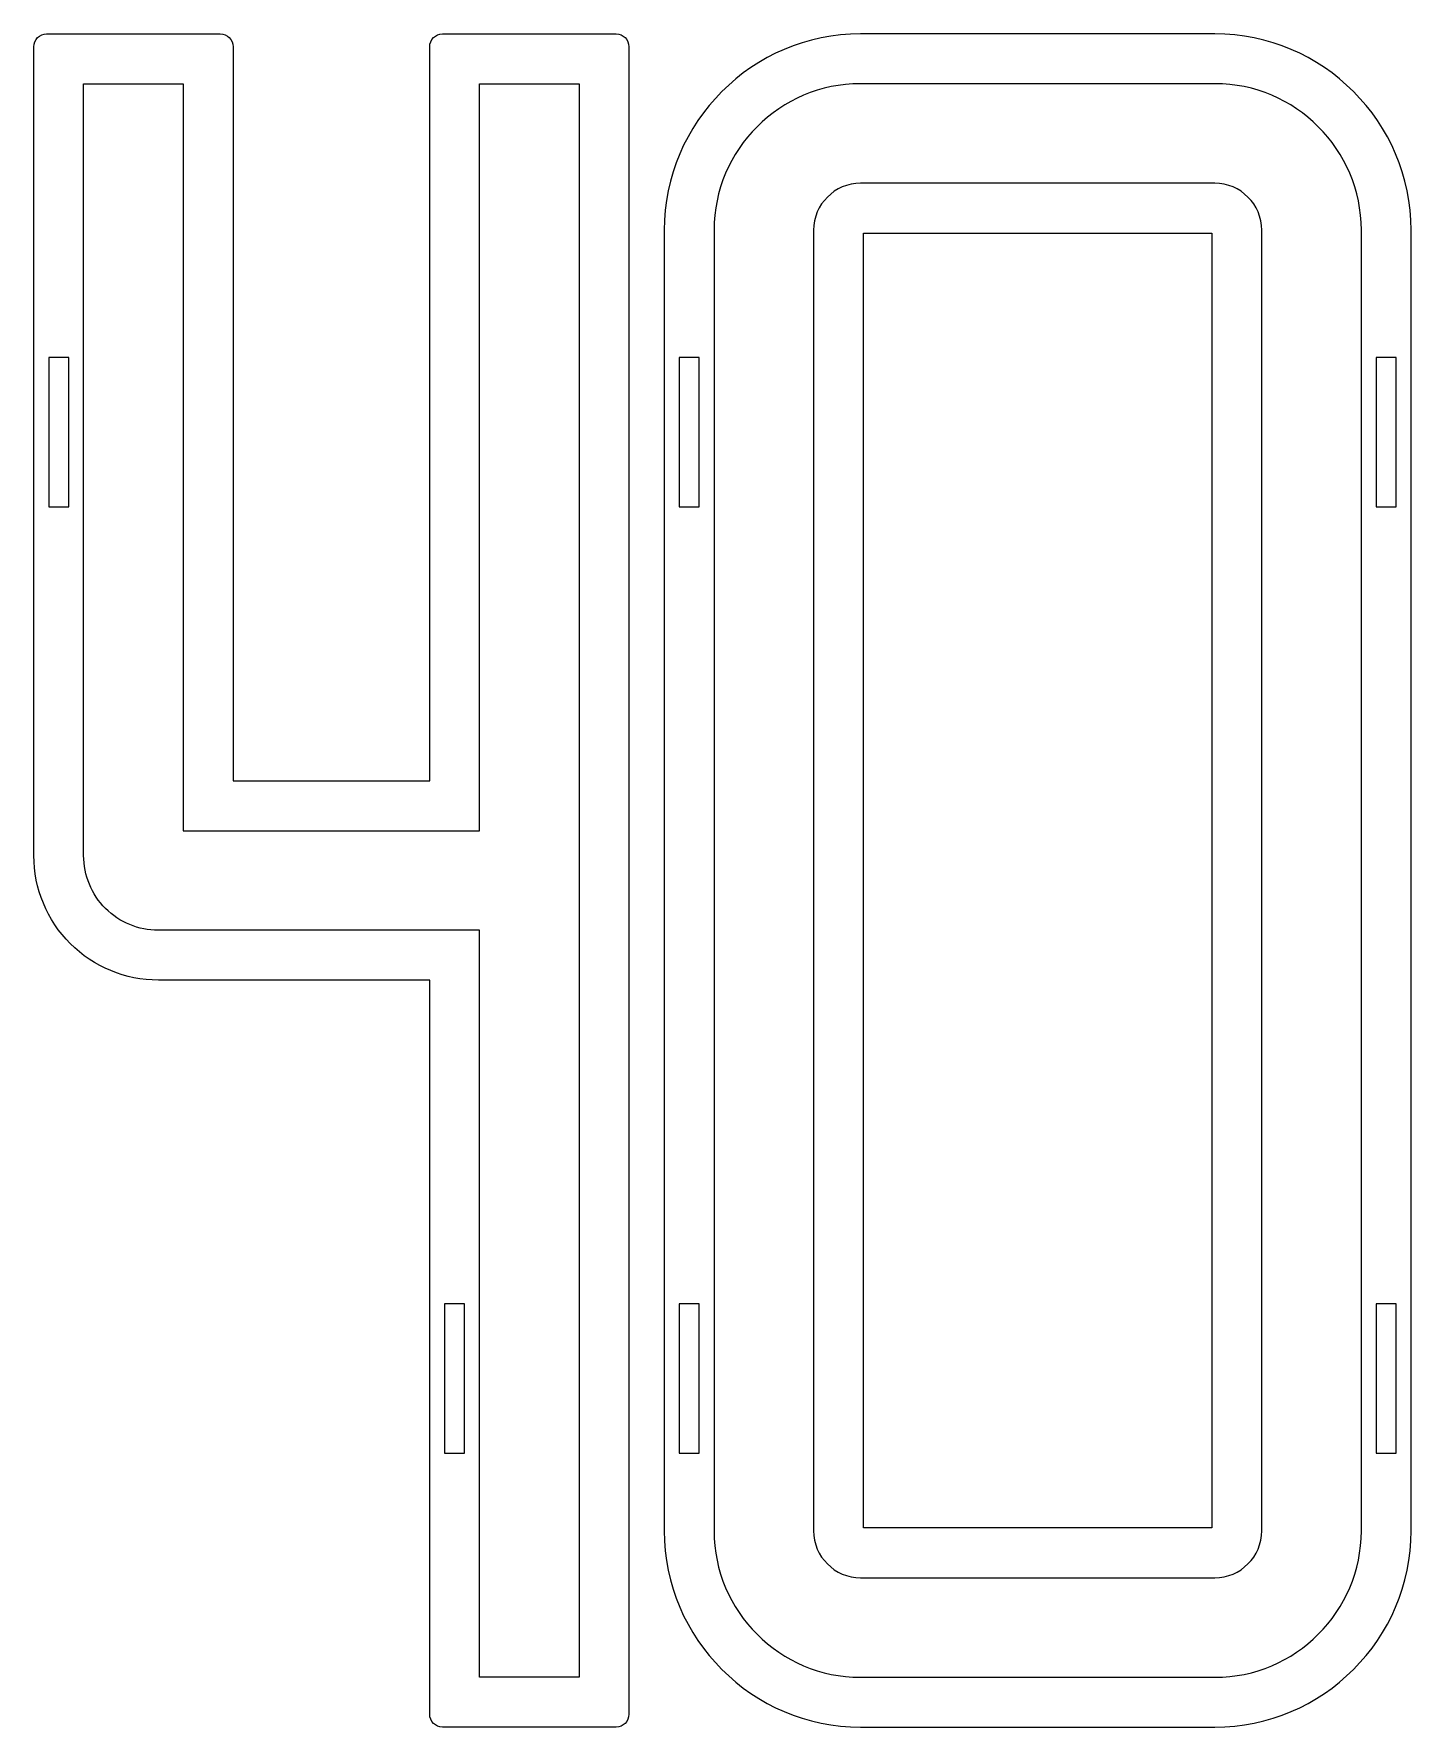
# Model space of a CAD drawing. Header units: millimetres. Extents: x -922 to 947, y -359 to 935.
# Drawn here: x -276.8 to -0.2, y -353.6 to -13.6 of the extents above; entities that cross this region are included whole.
import ezdxf

# ---------------------------------------------------------------- set-up
doc = ezdxf.new("R2010")
doc.units = ezdxf.units.MM
doc.header["$MEASUREMENT"] = 0
doc.layers.add('Layer 1', color=7, linetype='Continuous')

msp = doc.modelspace()

# ---------------------------------------------------------------- linework, layer by layer
at = {"layer": 'Layer 1', "color": 175, "lineweight": 18}
for points, knots in [([(-251.8378, -203.569), (-245.0749, -203.569), (-239.4091, -203.569), (-239.4091, -203.569), (-239.4091, -203.569), (-239.4091, -203.569), (-239.4091, -203.569), (-239.4091, -203.569), (-239.4091, -203.569), (-239.4091, -203.569), (-197.3376, -203.569), (-197.3376, -203.569), (-197.3376, -203.569), (-197.3376, -203.569), (-197.3376, -203.569), (-197.3376, -203.569), (-197.3376, -203.569), (-197.3376, -203.569), (-197.3376, -350.9976), (-197.3376, -350.9976), (-197.3376, -350.9976), (-197.3376, -350.9976), (-197.3376, -350.9976), (-197.3376, -350.9976), (-197.3376, -350.9976), (-197.3376, -352.4119), (-196.1805, -353.569), (-194.7663, -353.569), (-194.7663, -353.569), (-194.7663, -353.569), (-194.7663, -353.569), (-194.7663, -353.569), (-194.7663, -353.569), (-194.7663, -353.569), (-159.9092, -353.569), (-159.9092, -353.569), (-159.9092, -353.569), (-159.9092, -353.569), (-159.9092, -353.569), (-159.9092, -353.569), (-159.9092, -353.569), (-158.4948, -353.569), (-157.3378, -352.4119), (-157.3378, -350.9976), (-157.3378, -350.9976), (-157.3378, -350.9976), (-157.3378, -350.9976), (-157.3378, -350.9976), (-157.3378, -350.9976), (-157.3378, -350.9976), (-157.3378, -16.1405), (-157.3378, -16.1404), (-157.3378, -16.1404), (-157.3378, -16.1404), (-157.3378, -16.1404), (-157.3378, -16.1404), (-157.3378, -16.1404), (-157.3378, -14.7261), (-158.4948, -13.569), (-159.9092, -13.569), (-159.9092, -13.569), (-159.9092, -13.569), (-159.9092, -13.569), (-159.9092, -13.569), (-159.9092, -13.569), (-159.9092, -13.569), (-194.7663, -13.569), (-194.7663, -13.569), (-194.7663, -13.569), (-194.7663, -13.569), (-194.7663, -13.569), (-194.7663, -13.569), (-194.7663, -13.569), (-196.1805, -13.569), (-197.3376, -14.7261), (-197.3376, -16.1404), (-197.3376, -16.1404), (-197.3376, -16.1404), (-197.3376, -16.1404), (-197.3376, -16.1404), (-197.3376, -16.1404), (-197.3376, -16.1404), (-197.3376, -163.569), (-197.3376, -163.569), (-197.3376, -163.569), (-197.3376, -163.569), (-197.3376, -163.569), (-197.3376, -163.569), (-197.3376, -163.569), (-197.3376, -163.569), (-236.8378, -163.569), (-236.8378, -163.569), (-236.8378, -163.569), (-236.8378, -163.569), (-236.8378, -163.569), (-236.8378, -163.569), (-236.8378, -163.569), (-236.8378, -163.569), (-236.8378, -16.1405), (-236.8378, -16.1404), (-236.8378, -16.1404), (-236.8378, -16.1404), (-236.8378, -16.1404), (-236.8378, -16.1404), (-236.8378, -16.1404), (-236.8378, -14.7261), (-237.9949, -13.569), (-239.4091, -13.569), (-239.4091, -13.569), (-239.4091, -13.569), (-239.4091, -13.569), (-239.4091, -13.569), (-239.4091, -13.569), (-239.4091, -13.569), (-274.2662, -13.569), (-274.2662, -13.569), (-274.2662, -13.569), (-275.6806, -13.569), (-276.8376, -14.7261), (-276.8376, -16.1404), (-276.8376, -16.1404), (-276.8376, -16.1404), (-276.8376, -16.1404), (-276.8376, -16.1404), (-276.8376, -16.1404), (-276.8376, -16.1404), (-276.8376, -166.133), (-276.8376, -166.133), (-276.8376, -166.133), (-276.8376, -166.133), (-276.8376, -166.133), (-276.8376, -166.133), (-276.8376, -166.133), (-276.8376, -166.133), (-276.8377, -166.1403), (-276.8377, -166.1403), (-276.8377, -166.1403), (-276.8377, -166.1403), (-276.8377, -166.1403), (-276.8377, -166.1403), (-276.8377, -166.1403), (-276.8377, -166.1403), (-276.8377, -171.806), (-276.8377, -178.569), (-276.8377, -178.569), (-276.8377, -185.1995), (-274.2038, -191.5583), (-269.5155, -196.2467), (-269.5155, -196.2467), (-264.827, -200.9351), (-258.4681, -203.569), (-251.8378, -203.569)], [0, 0, 0, 0, 0.02564103, 0.02564103, 0.02564103, 0.02564103, 0.05128205, 0.05128205, 0.05128205, 0.05128205, 0.07692308, 0.07692308, 0.07692308, 0.07692308, 0.1025641, 0.1025641, 0.1025641, 0.1025641, 0.12820513, 0.12820513, 0.12820513, 0.12820513, 0.15384615, 0.15384615, 0.15384615, 0.15384615, 0.17948718, 0.17948718, 0.17948718, 0.17948718, 0.20512821, 0.20512821, 0.20512821, 0.20512821, 0.23076923, 0.23076923, 0.23076923, 0.23076923, 0.25641026, 0.25641026, 0.25641026, 0.25641026, 0.28205128, 0.28205128, 0.28205128, 0.28205128, 0.30769231, 0.30769231, 0.30769231, 0.30769231, 0.33333333, 0.33333333, 0.33333333, 0.33333333, 0.35897436, 0.35897436, 0.35897436, 0.35897436, 0.38461538, 0.38461538, 0.38461538, 0.38461538, 0.41025641, 0.41025641, 0.41025641, 0.41025641, 0.43589744, 0.43589744, 0.43589744, 0.43589744, 0.46153846, 0.46153846, 0.46153846, 0.46153846, 0.48717949, 0.48717949, 0.48717949, 0.48717949, 0.51282051, 0.51282051, 0.51282051, 0.51282051, 0.53846154, 0.53846154, 0.53846154, 0.53846154, 0.56410256, 0.56410256, 0.56410256, 0.56410256, 0.58974359, 0.58974359, 0.58974359, 0.58974359, 0.61538462, 0.61538462, 0.61538462, 0.61538462, 0.64102564, 0.64102564, 0.64102564, 0.64102564, 0.66666667, 0.66666667, 0.66666667, 0.66666667, 0.69230769, 0.69230769, 0.69230769, 0.69230769, 0.71794872, 0.71794872, 0.71794872, 0.71794872, 0.74358974, 0.74358974, 0.74358974, 0.74358974, 0.76923077, 0.76923077, 0.76923077, 0.76923077, 0.79487179, 0.79487179, 0.79487179, 0.79487179, 0.82051282, 0.82051282, 0.82051282, 0.82051282, 0.84615385, 0.84615385, 0.84615385, 0.84615385, 0.87179487, 0.87179487, 0.87179487, 0.87179487, 0.8974359, 0.8974359, 0.8974359, 0.8974359, 0.92307692, 0.92307692, 0.92307692, 0.92307692, 0.94871795, 0.94871795, 0.94871795, 0.94871795, 1, 1, 1, 1]), ([(-110.8262, -13.569), (-110.8262, -13.569), (-39.6627, -13.569), (-39.6627, -13.569), (-39.6627, -13.569), (-39.6627, -13.569), (-39.6627, -13.569), (-39.6627, -13.569), (-39.6627, -13.569), (-17.9826, -13.569), (-0.2445, -31.3071), (-0.2445, -52.9871), (-0.2445, -52.9871), (-0.2445, -52.9871), (-0.2445, -52.9871), (-0.2445, -52.9871), (-0.2445, -52.9871), (-0.2445, -52.9872), (-0.2445, -314.1509), (-0.2445, -314.1509), (-0.2445, -314.1509), (-0.2445, -314.1509), (-0.2445, -314.1509), (-0.2445, -314.1509), (-0.2445, -314.1509), (-0.2445, -335.8309), (-17.9826, -353.569), (-39.6627, -353.569), (-39.6627, -353.569), (-39.6627, -353.569), (-39.6627, -353.569), (-39.6627, -353.569), (-39.6627, -353.569), (-39.6627, -353.569), (-110.8262, -353.569), (-110.8262, -353.569), (-110.8262, -353.569), (-110.8262, -353.569), (-110.8262, -353.569), (-110.8262, -353.569), (-110.8262, -353.569), (-132.5063, -353.569), (-150.2444, -335.8309), (-150.2444, -314.1509), (-150.2444, -314.1509), (-150.2444, -314.1509), (-150.2444, -314.1509), (-150.2444, -314.1509), (-150.2444, -314.1509), (-150.2444, -314.1509), (-150.2444, -52.9871), (-150.2444, -52.9871), (-150.2444, -52.9871), (-150.2444, -52.9871), (-150.2444, -52.9871), (-150.2444, -52.9871), (-150.2444, -52.9871), (-150.2444, -31.3071), (-132.5063, -13.569), (-110.8262, -13.569)], [0, 0, 0, 0, 0.0625, 0.0625, 0.0625, 0.0625, 0.125, 0.125, 0.125, 0.125, 0.1875, 0.1875, 0.1875, 0.1875, 0.25, 0.25, 0.25, 0.25, 0.3125, 0.3125, 0.3125, 0.3125, 0.375, 0.375, 0.375, 0.375, 0.4375, 0.4375, 0.4375, 0.4375, 0.5, 0.5, 0.5, 0.5, 0.5625, 0.5625, 0.5625, 0.5625, 0.625, 0.625, 0.625, 0.625, 0.6875, 0.6875, 0.6875, 0.6875, 0.75, 0.75, 0.75, 0.75, 0.8125, 0.8125, 0.8125, 0.8125, 0.875, 0.875, 0.875, 0.875, 1, 1, 1, 1])]:
    msp.add_open_spline(points, degree=3, knots=knots, dxfattribs=at)
at = {"layer": 'Layer 1', "color": 20, "lineweight": 18}
for points, knots in [([(-251.8378, -193.569), (-248.9678, -193.569), (-246.8377, -193.569), (-246.8377, -193.569), (-246.8377, -193.569), (-246.8377, -193.569), (-246.8377, -193.569), (-246.8377, -193.569), (-246.8377, -193.569), (-246.8377, -193.569), (-187.3376, -193.569), (-187.3376, -193.569), (-187.3376, -193.569), (-187.3376, -193.569), (-187.3376, -193.569), (-187.3376, -193.569), (-187.3376, -193.569), (-187.3376, -193.569), (-187.3376, -343.569), (-187.3376, -343.569), (-187.3376, -343.569), (-187.3376, -343.569), (-187.3376, -343.569), (-187.3376, -343.569), (-187.3376, -343.569), (-187.3376, -343.569), (-167.3376, -343.569), (-167.3376, -343.5691), (-167.3376, -343.5691), (-167.3376, -343.5691), (-167.3376, -343.5691), (-167.3376, -343.5691), (-167.3376, -343.5691), (-167.3376, -343.569), (-167.3376, -23.5691), (-167.3376, -23.569), (-167.3376, -23.569), (-167.3376, -23.569), (-167.3376, -23.569), (-167.3376, -23.569), (-167.3376, -23.569), (-167.3376, -23.569), (-187.3376, -23.569), (-187.3376, -23.569), (-187.3376, -23.569), (-187.3376, -23.569), (-187.3376, -23.569), (-187.3376, -23.569), (-187.3376, -23.569), (-187.3376, -23.569), (-187.3376, -173.569), (-187.3376, -173.569), (-187.3376, -173.569), (-187.3376, -173.569), (-187.3376, -173.569), (-187.3376, -173.569), (-187.3376, -173.569), (-187.3376, -173.569), (-246.8377, -173.569), (-246.8377, -173.5691), (-246.8377, -173.5691), (-246.8377, -173.5691), (-246.8377, -173.5691), (-246.8377, -173.5691), (-246.8377, -173.5691), (-246.8377, -173.569), (-246.8377, -23.5691), (-246.8377, -23.569), (-246.8377, -23.569), (-246.8377, -23.569), (-246.8377, -23.569), (-246.8377, -23.569), (-246.8377, -23.569), (-246.8377, -23.569), (-266.8376, -23.569), (-266.8376, -23.569), (-266.8376, -23.569), (-266.8376, -23.569), (-266.8376, -173.569), (-266.8376, -173.569), (-266.8376, -173.569), (-266.8376, -173.569), (-266.8376, -173.569), (-266.8376, -173.569), (-266.8376, -173.569), (-266.8376, -173.569), (-266.8378, -173.569), (-266.8378, -173.569), (-266.8378, -173.569), (-266.8378, -173.569), (-266.8378, -173.569), (-266.8378, -173.569), (-266.8378, -173.569), (-266.8378, -173.569), (-266.8378, -175.6992), (-266.8378, -178.569), (-266.8378, -178.569), (-266.8378, -182.5473), (-265.2574, -186.3626), (-262.4443, -189.1756), (-262.4443, -189.1756), (-259.6314, -191.9887), (-255.816, -193.569), (-251.8378, -193.569)], [0, 0, 0, 0, 0.03703704, 0.03703704, 0.03703704, 0.03703704, 0.07407407, 0.07407407, 0.07407407, 0.07407407, 0.11111111, 0.11111111, 0.11111111, 0.11111111, 0.14814815, 0.14814815, 0.14814815, 0.14814815, 0.18518519, 0.18518519, 0.18518519, 0.18518519, 0.22222222, 0.22222222, 0.22222222, 0.22222222, 0.25925926, 0.25925926, 0.25925926, 0.25925926, 0.2962963, 0.2962963, 0.2962963, 0.2962963, 0.33333333, 0.33333333, 0.33333333, 0.33333333, 0.37037037, 0.37037037, 0.37037037, 0.37037037, 0.40740741, 0.40740741, 0.40740741, 0.40740741, 0.44444444, 0.44444444, 0.44444444, 0.44444444, 0.48148148, 0.48148148, 0.48148148, 0.48148148, 0.51851852, 0.51851852, 0.51851852, 0.51851852, 0.55555556, 0.55555556, 0.55555556, 0.55555556, 0.59259259, 0.59259259, 0.59259259, 0.59259259, 0.62962963, 0.62962963, 0.62962963, 0.62962963, 0.66666667, 0.66666667, 0.66666667, 0.66666667, 0.7037037, 0.7037037, 0.7037037, 0.7037037, 0.74074074, 0.74074074, 0.74074074, 0.74074074, 0.77777778, 0.77777778, 0.77777778, 0.77777778, 0.81481481, 0.81481481, 0.81481481, 0.81481481, 0.85185185, 0.85185185, 0.85185185, 0.85185185, 0.88888889, 0.88888889, 0.88888889, 0.88888889, 0.92592593, 0.92592593, 0.92592593, 0.92592593, 1, 1, 1, 1]), ([(-110.8262, -23.569), (-110.8262, -23.569), (-39.6627, -23.569), (-39.6627, -23.569), (-39.6627, -23.569), (-39.6627, -23.569), (-39.6627, -23.569), (-39.6627, -23.569), (-39.6627, -23.569), (-23.4827, -23.569), (-10.2446, -36.8071), (-10.2446, -52.9871), (-10.2446, -52.9871), (-10.2446, -52.9871), (-10.2446, -52.9871), (-10.2446, -52.9871), (-10.2446, -52.9871), (-10.2446, -52.9872), (-10.2446, -314.1509), (-10.2446, -314.1509), (-10.2446, -314.1509), (-10.2446, -314.1509), (-10.2446, -314.1509), (-10.2446, -314.1509), (-10.2446, -314.1509), (-10.2446, -330.3309), (-23.4827, -343.569), (-39.6627, -343.569), (-39.6627, -343.569), (-39.6627, -343.569), (-39.6627, -343.569), (-39.6627, -343.569), (-39.6627, -343.569), (-39.6627, -343.569), (-110.8262, -343.569), (-110.8262, -343.569), (-110.8262, -343.569), (-110.8262, -343.569), (-110.8262, -343.569), (-110.8262, -343.569), (-110.8262, -343.569), (-127.0062, -343.569), (-140.2443, -330.3309), (-140.2443, -314.1509), (-140.2443, -314.1509), (-140.2443, -314.1509), (-140.2443, -314.1509), (-140.2443, -314.1509), (-140.2443, -314.1509), (-140.2443, -314.1509), (-140.2443, -52.9871), (-140.2443, -52.9871), (-140.2443, -52.9871), (-140.2443, -52.9871), (-140.2443, -52.9871), (-140.2443, -52.9871), (-140.2443, -52.9871), (-140.2443, -36.8071), (-127.0062, -23.569), (-110.8262, -23.569)], [0, 0, 0, 0, 0.0625, 0.0625, 0.0625, 0.0625, 0.125, 0.125, 0.125, 0.125, 0.1875, 0.1875, 0.1875, 0.1875, 0.25, 0.25, 0.25, 0.25, 0.3125, 0.3125, 0.3125, 0.3125, 0.375, 0.375, 0.375, 0.375, 0.4375, 0.4375, 0.4375, 0.4375, 0.5, 0.5, 0.5, 0.5, 0.5625, 0.5625, 0.5625, 0.5625, 0.625, 0.625, 0.625, 0.625, 0.6875, 0.6875, 0.6875, 0.6875, 0.75, 0.75, 0.75, 0.75, 0.8125, 0.8125, 0.8125, 0.8125, 0.875, 0.875, 0.875, 0.875, 1, 1, 1, 1]), ([(-110.8262, -43.569), (-110.8262, -43.569), (-39.6627, -43.569), (-39.6627, -43.569), (-39.6627, -43.569), (-39.6627, -43.569), (-39.6627, -43.569), (-39.6627, -43.569), (-39.6627, -43.569), (-34.4826, -43.569), (-30.2446, -47.8071), (-30.2446, -52.9871), (-30.2446, -52.9871), (-30.2446, -52.9871), (-30.2446, -52.9871), (-30.2446, -52.9871), (-30.2446, -52.9871), (-30.2446, -52.9872), (-30.2446, -314.1509), (-30.2446, -314.1509), (-30.2446, -314.1509), (-30.2446, -314.1509), (-30.2446, -314.1509), (-30.2446, -314.1509), (-30.2446, -314.1509), (-30.2446, -319.3309), (-34.4826, -323.569), (-39.6627, -323.569), (-39.6627, -323.569), (-39.6627, -323.569), (-39.6627, -323.569), (-39.6627, -323.569), (-39.6627, -323.569), (-39.6627, -323.569), (-110.8262, -323.569), (-110.8262, -323.569), (-110.8262, -323.569), (-110.8262, -323.569), (-110.8262, -323.569), (-110.8262, -323.569), (-110.8262, -323.569), (-116.0062, -323.569), (-120.2443, -319.3309), (-120.2443, -314.1509), (-120.2443, -314.1509), (-120.2443, -314.1509), (-120.2443, -314.1509), (-120.2443, -314.1509), (-120.2443, -314.1509), (-120.2443, -314.1509), (-120.2443, -52.9871), (-120.2443, -52.9871), (-120.2443, -52.9871), (-120.2443, -52.9871), (-120.2443, -52.9871), (-120.2443, -52.9871), (-120.2443, -52.9871), (-120.2443, -47.8071), (-116.0062, -43.569), (-110.8262, -43.569)], [0, 0, 0, 0, 0.0625, 0.0625, 0.0625, 0.0625, 0.125, 0.125, 0.125, 0.125, 0.1875, 0.1875, 0.1875, 0.1875, 0.25, 0.25, 0.25, 0.25, 0.3125, 0.3125, 0.3125, 0.3125, 0.375, 0.375, 0.375, 0.375, 0.4375, 0.4375, 0.4375, 0.4375, 0.5, 0.5, 0.5, 0.5, 0.5625, 0.5625, 0.5625, 0.5625, 0.625, 0.625, 0.625, 0.625, 0.6875, 0.6875, 0.6875, 0.6875, 0.75, 0.75, 0.75, 0.75, 0.8125, 0.8125, 0.8125, 0.8125, 0.875, 0.875, 0.875, 0.875, 1, 1, 1, 1]), ([(-110.2444, -313.569), (-110.2444, -313.569), (-40.2446, -313.569), (-40.2446, -313.569), (-40.2446, -313.569), (-40.2446, -313.569), (-40.2446, -53.569), (-40.2446, -53.569), (-40.2446, -53.569), (-40.2446, -53.569), (-110.2444, -53.569), (-110.2444, -53.569), (-110.2444, -53.569), (-110.2444, -53.569), (-110.2444, -313.569), (-110.2444, -313.569)], [0, 0, 0, 0, 0.2, 0.2, 0.2, 0.2, 0.4, 0.4, 0.4, 0.4, 0.6, 0.6, 0.6, 0.6, 1, 1, 1, 1]), ([(-273.8377, -78.569), (-273.8377, -78.569), (-269.8376, -78.569), (-269.8376, -78.569), (-269.8376, -78.569), (-269.8376, -78.569), (-269.8376, -108.569), (-269.8376, -108.569), (-269.8376, -108.569), (-269.8376, -108.569), (-273.8377, -108.569), (-273.8377, -108.569), (-273.8377, -108.569), (-273.8377, -108.569), (-273.8377, -78.569), (-273.8377, -78.569)], [0, 0, 0, 0, 0.2, 0.2, 0.2, 0.2, 0.4, 0.4, 0.4, 0.4, 0.6, 0.6, 0.6, 0.6, 1, 1, 1, 1]), ([(-147.2443, -78.569), (-147.2443, -78.569), (-143.2444, -78.569), (-143.2444, -78.569), (-143.2444, -78.569), (-143.2444, -78.569), (-143.2444, -108.569), (-143.2444, -108.569), (-143.2444, -108.569), (-143.2444, -108.569), (-147.2443, -108.569), (-147.2443, -108.569), (-147.2443, -108.569), (-147.2443, -108.569), (-147.2443, -78.569), (-147.2443, -78.569)], [0, 0, 0, 0, 0.2, 0.2, 0.2, 0.2, 0.4, 0.4, 0.4, 0.4, 0.6, 0.6, 0.6, 0.6, 1, 1, 1, 1]), ([(-7.2445, -78.569), (-7.2445, -78.569), (-3.2446, -78.569), (-3.2446, -78.569), (-3.2446, -78.569), (-3.2446, -78.569), (-3.2446, -108.569), (-3.2446, -108.569), (-3.2446, -108.569), (-3.2446, -108.569), (-7.2445, -108.569), (-7.2445, -108.569), (-7.2445, -108.569), (-7.2445, -108.569), (-7.2445, -78.569), (-7.2445, -78.569)], [0, 0, 0, 0, 0.2, 0.2, 0.2, 0.2, 0.4, 0.4, 0.4, 0.4, 0.6, 0.6, 0.6, 0.6, 1, 1, 1, 1]), ([(-194.3376, -268.569), (-194.3376, -268.569), (-190.3375, -268.569), (-190.3375, -268.569), (-190.3375, -268.569), (-190.3375, -268.569), (-190.3375, -298.569), (-190.3375, -298.569), (-190.3375, -298.569), (-190.3375, -298.569), (-194.3376, -298.569), (-194.3376, -298.569), (-194.3376, -298.569), (-194.3376, -298.569), (-194.3376, -268.569), (-194.3376, -268.569)], [0, 0, 0, 0, 0.2, 0.2, 0.2, 0.2, 0.4, 0.4, 0.4, 0.4, 0.6, 0.6, 0.6, 0.6, 1, 1, 1, 1]), ([(-147.2443, -268.569), (-147.2443, -268.569), (-143.2444, -268.569), (-143.2444, -268.569), (-143.2444, -268.569), (-143.2444, -268.569), (-143.2444, -298.569), (-143.2444, -298.569), (-143.2444, -298.569), (-143.2444, -298.569), (-147.2443, -298.569), (-147.2443, -298.569), (-147.2443, -298.569), (-147.2443, -298.569), (-147.2443, -268.569), (-147.2443, -268.569)], [0, 0, 0, 0, 0.2, 0.2, 0.2, 0.2, 0.4, 0.4, 0.4, 0.4, 0.6, 0.6, 0.6, 0.6, 1, 1, 1, 1]), ([(-7.2445, -268.569), (-7.2445, -268.569), (-3.2446, -268.569), (-3.2446, -268.569), (-3.2446, -268.569), (-3.2446, -268.569), (-3.2446, -298.569), (-3.2446, -298.569), (-3.2446, -298.569), (-3.2446, -298.569), (-7.2445, -298.569), (-7.2445, -298.569), (-7.2445, -298.569), (-7.2445, -298.569), (-7.2445, -268.569), (-7.2445, -268.569)], [0, 0, 0, 0, 0.2, 0.2, 0.2, 0.2, 0.4, 0.4, 0.4, 0.4, 0.6, 0.6, 0.6, 0.6, 1, 1, 1, 1])]:
    msp.add_open_spline(points, degree=3, knots=knots, dxfattribs=at)

doc.saveas('drawing.dxf')
